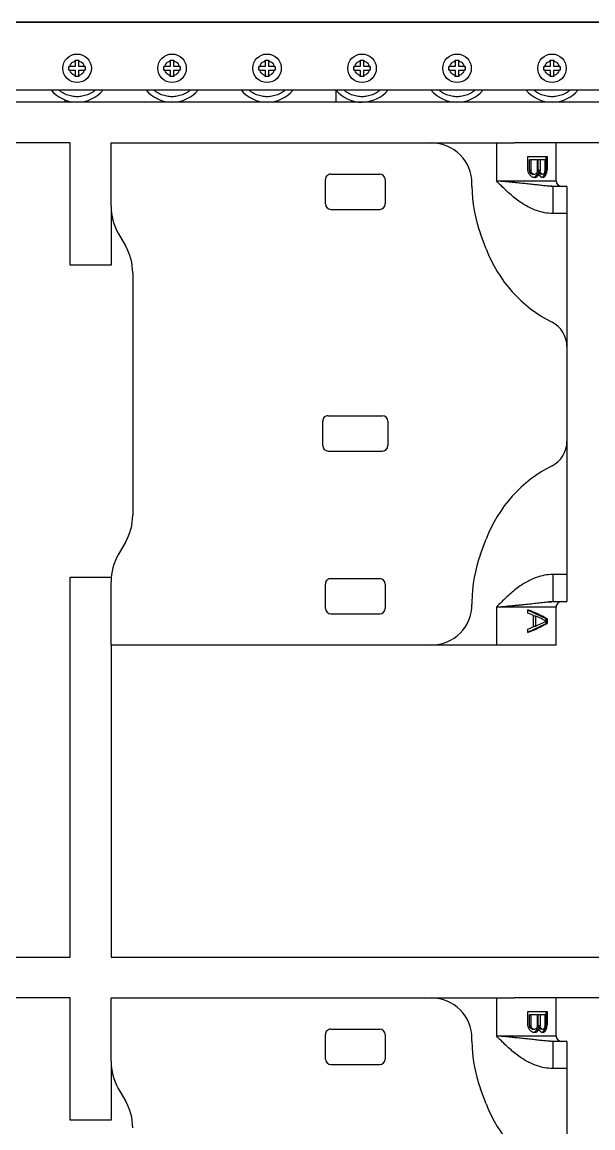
# Model space of a CAD drawing. Header units: millimetres. Extents: x 914 to 910632, y -176 to 682692.
# Drawn here: x 2388.33 to 2391.65, y 1809.7 to 1816.12 of the extents above; entities that cross this region are included whole.
import ezdxf

# ---------------------------------------------------------------- set-up
doc = ezdxf.new("R2010")
doc.units = ezdxf.units.MM
doc.layers.add('画图', color=3, linetype='Continuous', lineweight=30)

# ---------------------------------------------------------------- blocks, each defined once
blk = doc.blocks.new('SDHGSJH')
at = {"color": 7, "linetype": 'Continuous', "lineweight": 30}
for p, q in [((-1385, 28.21), (-1385, 77.21)), ((-1217, 47.21), (-1202, 47.21)), ((-1217, 25.5), (-1217, 47.21)), ((-1202, 47.21), (-1202, 2.21)), ((-1355.25, 41.22), (-1353.18, 35.7)), ((-1219.68, 35.5), (-1222.32, 40.07)), ((-1385, 28.21), (-1379.78, 28.21)), ((-1385, 18.21), (-1385, 28.21)), ((-1379.78, 18.21), (-1379.78, 28.21)), ((-1318, 15.71), (-1318, 24.71)), ((-1298, 26.71), (-1316, 26.71)), ((-1296, 24.71), (-1296, 15.71)), ((-1217, 25.5), (-1217, 2.21)), ((-1385, 18.21), (-1379.78, 18.21)), ((-1379.78, 18.4), (-1378.33, 18.15)), ((-1350, 18.15), (-1350, 17.21)), ((-1381, 16.21), (-1381, 2.21)), ((-1377.23, 13.25), (-1377.57, 13.25)), ((-1377.23, 13.25), (-1377.38, 12.21)), ((-1376.78, 14.09), (-1377.23, 13.25)), ((-1376.78, 14.09), (-1377.21, 14.09)), ((-1376.96, 12.42), (-1376.96, 8.46)), ((-1376.18, 14.71), (-1376.78, 14.09)), ((-1376.18, 14.71), (-1376.71, 14.71)), ((-1376.32, 14.92), (-1375.78, 14.92)), ((-1375.92, 13.67), (-1376.19, 13.67)), ((-1375.76, 14.91), (-1376.18, 14.71)), ((-1375.92, 13.67), (-1375.28, 13.67)), ((-1375.5, 13.46), (-1374.83, 13.46)), ((-1375.28, 13.67), (-1374.83, 13.46)), ((-1375.22, 13.05), (-1374.53, 13.05)), ((-1375.07, 8.46), (-1375.07, 12.42)), ((-1375.07, 12.42), (-1374.38, 12.42)), ((-1374.83, 13.46), (-1374.53, 13.05)), ((-1374.63, 13.67), (-1374.48, 14.09)), ((-1374.63, 13.67), (-1373.92, 13.67)), ((-1374.53, 13.05), (-1374.38, 12.42)), ((-1373.77, 14.09), (-1374.48, 14.09)), ((-1374.38, 12.42), (-1374.38, 8.46)), ((-1374.18, 12.42), (-1374.18, 8.46)), ((-1373.77, 14.09), (-1373.92, 13.67)), ((-1373.17, 14.71), (-1373.86, 14.71)), ((-1373.17, 14.71), (-1373.77, 14.09)), ((-1373.39, 14.92), (-1372.56, 14.92)), ((-1372.73, 13.67), (-1373.22, 13.67)), ((-1372.72, 14.92), (-1373.17, 14.71)), ((-1372.12, 13.67), (-1372.73, 13.67)), ((-1372.22, 13.46), (-1371.67, 13.46)), ((-1372.12, 13.67), (-1371.67, 13.46)), ((-1371.87, 13.05), (-1371.37, 13.05)), ((-1371.7, 8.46), (-1371.7, 12.42)), ((-1371.7, 12.42), (-1371.22, 12.42)), ((-1371.67, 13.46), (-1371.37, 13.05)), ((-1371.37, 13.05), (-1371.22, 12.42)), ((-1371.22, 12.42), (-1371.22, 8.46)), ((-1359, 2.21), (-1359, 16.21)), ((-1298, 13.71), (-1316, 13.71)), ((-1377.68, 7.21), (-1377.68, 12.21)), ((-1377.38, 12.21), (-1377.68, 12.21)), ((-1377.38, 12.21), (-1377.38, 7.21)), ((-1376.96, 8.46), (-1375.07, 8.46)), ((-1375.07, 8.46), (-1374.38, 8.46)), ((-1374.18, 8.46), (-1371.7, 8.46)), ((-1371.7, 8.46), (-1371.22, 8.46)), ((-1370.61, 12.21), (-1370.61, 7.21)), ((-1370.61, 7.21), (-1377.68, 7.21)), ((-1427, 2.21), (-1365.56, 2.21)), ((-1359, 2.21), (-1365.56, 2.21)), ((-1335, 2.21), (-1359, 2.21)), ((-1217, 2.21), (-1335, 2.21)), ((-1202, 2.21), (-1140.56, 2.21)), ((-1217, -12.79), (-1427, -12.79)), ((-1217, -127.79), (-1217, -12.79)), ((-992, -12.79), (-1202, -12.79)), ((-1202, -12.79), (-1202, -152.79)), ((-1381, -127.79), (-1381, -141.79)), ((-1381, -127.79), (-1359, -127.79)), ((-1359, -141.79), (-1359, -127.79)), ((-1359, -127.79), (-1335, -127.79)), ((-1335, -127.79), (-1217, -127.79)), ((-1217, -127.79), (-1217, -151.07)), ((-1370.61, -132.6), (-1377.38, -135.79)), ((-1370.61, -132.45), (-1370.61, -133.7)), ((-1377.68, -137.45), (-1377.68, -135.79)), ((-1377.68, -135.79), (-1377.38, -135.79)), ((-1377.38, -137.45), (-1377.68, -137.45)), ((-1377.38, -135.79), (-1377.38, -137.45)), ((-1377.38, -137.45), (-1370.61, -140.65)), ((-1373.39, -138.5), (-1373.39, -134.75)), ((-1372.73, -134.75), (-1373.39, -134.75)), ((-1373.39, -138.5), (-1372.73, -138.5)), ((-1372.73, -134.54), (-1372.73, -138.7)), ((-1370.61, -139.54), (-1370.61, -140.79)), ((-1318, -150.29), (-1318, -141.29)), ((-1298, -139.29), (-1316, -139.29)), ((-1296, -141.29), (-1296, -150.29)), ((-1379.78, -143.79), (-1385, -143.79)), ((-1385, -153.79), (-1385, -143.79)), ((-1378.33, -143.73), (-1379.78, -143.98)), ((-1379.78, -153.79), (-1379.78, -143.79)), ((-1378.38, -143.71), (-1379.46, -143.77)), ((-1350, -143.72), (-1350, -142.79)), ((-1385, -153.79), (-1379.78, -153.79)), ((-1385, -202.79), (-1385, -153.79)), ((-1298, -152.29), (-1316, -152.29)), ((-1202, -152.79), (-1217, -152.79)), ((-1353.18, -161.28), (-1355.25, -166.8)), ((-1222.32, -165.65), (-1219.68, -161.07)), ((-1225, -264.93), (-1225, -175.65)), ((-1297, -199.29), (-1317, -199.29)), ((-1385, -237.79), (-1385, -202.79)), ((-1319, -210.29), (-1319, -201.29)), ((-1295, -201.29), (-1295, -210.29)), ((-1297, -212.29), (-1317, -212.29)), ((-1385, -286.79), (-1385, -237.79)), ((-1217, -289.5), (-1217, -267.79)), ((-1217, -267.79), (-1202, -267.79)), ((-1202, -267.79), (-1202, -312.79)), ((-1355.25, -273.78), (-1353.18, -279.3)), ((-1219.68, -279.5), (-1222.32, -274.93)), ((-1385, -286.79), (-1379.78, -286.79)), ((-1385, -296.79), (-1385, -286.79)), ((-1379.78, -296.79), (-1379.78, -286.79)), ((-1298, -288.29), (-1316, -288.29)), ((-1318, -299.29), (-1318, -290.29)), ((-1296, -290.29), (-1296, -299.29)), ((-1217, -289.5), (-1217, -312.79)), ((-1385, -296.79), (-1379.78, -296.79)), ((-1379.78, -296.6), (-1378.33, -296.85)), ((-1350, -296.85), (-1350, -297.79)), ((-1381, -298.79), (-1381, -312.79)), ((-1376.78, -300.91), (-1377.23, -301.75)), ((-1376.78, -300.91), (-1377.21, -300.91)), ((-1376.18, -300.29), (-1376.78, -300.91)), ((-1376.18, -300.29), (-1376.71, -300.29)), ((-1376.32, -300.08), (-1375.78, -300.08)), ((-1375.92, -301.33), (-1376.19, -301.33)), ((-1375.76, -300.09), (-1376.18, -300.29)), ((-1375.92, -301.33), (-1375.28, -301.33)), ((-1375.28, -301.33), (-1374.83, -301.54)), ((-1374.63, -301.33), (-1374.48, -300.91)), ((-1374.63, -301.33), (-1373.92, -301.33)), ((-1373.77, -300.91), (-1374.48, -300.91)), ((-1373.77, -300.91), (-1373.92, -301.33)), ((-1373.17, -300.29), (-1373.86, -300.29)), ((-1373.17, -300.29), (-1373.77, -300.91)), ((-1373.39, -300.08), (-1372.56, -300.08)), ((-1372.73, -301.33), (-1373.22, -301.33)), ((-1372.72, -300.08), (-1373.17, -300.29)), ((-1372.12, -301.33), (-1372.73, -301.33)), ((-1372.12, -301.33), (-1371.67, -301.54)), ((-1359, -312.79), (-1359, -298.79)), ((-1298, -301.29), (-1316, -301.29)), ((-1377.68, -307.79), (-1377.68, -302.79)), ((-1377.38, -302.79), (-1377.68, -302.79)), ((-1377.23, -301.75), (-1377.57, -301.75)), ((-1377.23, -301.75), (-1377.38, -302.79)), ((-1377.38, -302.79), (-1377.38, -307.79)), ((-1376.96, -302.58), (-1376.96, -306.54)), ((-1375.5, -301.54), (-1374.83, -301.54)), ((-1375.22, -301.95), (-1374.53, -301.95)), ((-1375.07, -306.54), (-1375.07, -302.58)), ((-1375.07, -302.58), (-1374.38, -302.58)), ((-1374.83, -301.54), (-1374.53, -301.95)), ((-1374.53, -301.95), (-1374.38, -302.58)), ((-1374.38, -302.58), (-1374.38, -306.54)), ((-1374.18, -302.58), (-1374.18, -306.54)), ((-1372.22, -301.54), (-1371.67, -301.54)), ((-1371.87, -301.95), (-1371.37, -301.95)), ((-1371.7, -306.54), (-1371.7, -302.58)), ((-1371.7, -302.58), (-1371.22, -302.58)), ((-1371.67, -301.54), (-1371.37, -301.95)), ((-1371.37, -301.95), (-1371.22, -302.58)), ((-1371.22, -302.58), (-1371.22, -306.54)), ((-1370.61, -302.79), (-1370.61, -307.79)), ((-1370.61, -307.79), (-1377.68, -307.79)), ((-1376.96, -306.54), (-1375.07, -306.54)), ((-1375.07, -306.54), (-1374.38, -306.54)), ((-1374.18, -306.54), (-1371.7, -306.54)), ((-1371.7, -306.54), (-1371.22, -306.54)), ((-1427, -312.79), (-1365.56, -312.79)), ((-1359, -312.79), (-1365.56, -312.79)), ((-1335, -312.79), (-1359, -312.79)), ((-1217, -312.79), (-1335, -312.79)), ((-1202, -312.79), (-1140.56, -312.79)), ((-1657, -327.79), (-987, -327.79)), ((-1300, -327.79), (-1300, -332.16)), ((-1200, -328.63), (-1200, -327.79)), ((-1016, -332.29), (-1819.5, -332.29)), ((-1380.2, -337.63), (-1380.2, -337.29)), ((-1380.2, -337.29), (-1378.8, -337.29)), ((-1380.2, -337.63), (-1380.2, -339.59)), ((-1378.8, -337.29), (-1378.8, -337.63)), ((-1378.8, -339.59), (-1378.8, -337.63)), ((-1345.2, -337.63), (-1345.2, -337.29)), ((-1345.2, -337.29), (-1343.8, -337.29)), ((-1345.2, -337.63), (-1345.2, -339.59)), ((-1343.8, -337.29), (-1343.8, -337.63)), ((-1343.8, -339.59), (-1343.8, -337.63)), ((-1310.2, -337.63), (-1310.2, -337.29)), ((-1310.2, -337.29), (-1308.8, -337.29)), ((-1310.2, -337.63), (-1310.2, -339.59)), ((-1308.8, -337.29), (-1308.8, -337.63)), ((-1308.8, -339.59), (-1308.8, -337.63)), ((-1275.2, -337.63), (-1275.2, -337.29)), ((-1275.2, -337.29), (-1273.8, -337.29)), ((-1275.2, -337.63), (-1275.2, -339.59)), ((-1273.8, -337.29), (-1273.8, -337.63)), ((-1273.8, -339.59), (-1273.8, -337.63)), ((-1240.2, -337.63), (-1240.2, -337.29)), ((-1240.2, -337.29), (-1238.8, -337.29)), ((-1240.2, -337.63), (-1240.2, -339.59)), ((-1238.8, -337.29), (-1238.8, -337.63)), ((-1238.8, -339.59), (-1238.8, -337.63)), ((-1205.2, -337.63), (-1205.2, -337.29)), ((-1205.2, -337.29), (-1203.8, -337.29)), ((-1205.2, -337.63), (-1205.2, -339.59)), ((-1203.8, -337.29), (-1203.8, -337.63)), ((-1203.8, -339.59), (-1203.8, -337.63)), ((-1382.5, -339.59), (-1382.16, -339.59)), ((-1382.5, -340.99), (-1382.5, -339.59)), ((-1382.16, -340.99), (-1382.5, -340.99)), ((-1380.2, -339.59), (-1382.16, -339.59)), ((-1382.16, -340.99), (-1380.2, -340.99)), ((-1380.2, -340.99), (-1380.2, -342.95)), ((-1376.84, -339.59), (-1378.8, -339.59)), ((-1378.8, -342.95), (-1378.8, -340.99)), ((-1378.8, -340.99), (-1376.84, -340.99)), ((-1376.84, -339.59), (-1376.5, -339.59)), ((-1376.5, -340.99), (-1376.84, -340.99)), ((-1376.5, -339.59), (-1376.5, -340.99)), ((-1347.5, -339.59), (-1347.16, -339.59)), ((-1347.5, -340.99), (-1347.5, -339.59)), ((-1347.16, -340.99), (-1347.5, -340.99)), ((-1345.2, -339.59), (-1347.16, -339.59)), ((-1347.16, -340.99), (-1345.2, -340.99)), ((-1345.2, -340.99), (-1345.2, -342.95)), ((-1341.84, -339.59), (-1343.8, -339.59)), ((-1343.8, -342.95), (-1343.8, -340.99)), ((-1343.8, -340.99), (-1341.84, -340.99)), ((-1341.84, -339.59), (-1341.5, -339.59)), ((-1341.5, -340.99), (-1341.84, -340.99)), ((-1341.5, -339.59), (-1341.5, -340.99)), ((-1312.5, -339.59), (-1312.16, -339.59)), ((-1312.5, -340.99), (-1312.5, -339.59)), ((-1312.16, -340.99), (-1312.5, -340.99)), ((-1310.2, -339.59), (-1312.16, -339.59)), ((-1312.16, -340.99), (-1310.2, -340.99)), ((-1310.2, -340.99), (-1310.2, -342.95)), ((-1306.84, -339.59), (-1308.8, -339.59)), ((-1308.8, -342.95), (-1308.8, -340.99)), ((-1308.8, -340.99), (-1306.84, -340.99)), ((-1306.84, -339.59), (-1306.5, -339.59)), ((-1306.5, -340.99), (-1306.84, -340.99)), ((-1306.5, -339.59), (-1306.5, -340.99)), ((-1277.5, -339.59), (-1277.16, -339.59)), ((-1277.5, -340.99), (-1277.5, -339.59)), ((-1277.16, -340.99), (-1277.5, -340.99)), ((-1275.2, -339.59), (-1277.16, -339.59)), ((-1277.16, -340.99), (-1275.2, -340.99)), ((-1275.2, -340.99), (-1275.2, -342.95)), ((-1271.84, -339.59), (-1273.8, -339.59)), ((-1273.8, -342.95), (-1273.8, -340.99)), ((-1273.8, -340.99), (-1271.84, -340.99)), ((-1271.84, -339.59), (-1271.5, -339.59)), ((-1271.5, -340.99), (-1271.84, -340.99)), ((-1271.5, -339.59), (-1271.5, -340.99)), ((-1242.5, -339.59), (-1242.16, -339.59)), ((-1242.5, -340.99), (-1242.5, -339.59)), ((-1242.16, -340.99), (-1242.5, -340.99)), ((-1240.2, -339.59), (-1242.16, -339.59)), ((-1242.16, -340.99), (-1240.2, -340.99)), ((-1240.2, -340.99), (-1240.2, -342.95)), ((-1236.84, -339.59), (-1238.8, -339.59)), ((-1238.8, -342.95), (-1238.8, -340.99)), ((-1238.8, -340.99), (-1236.84, -340.99)), ((-1236.84, -339.59), (-1236.5, -339.59)), ((-1236.5, -340.99), (-1236.84, -340.99)), ((-1236.5, -339.59), (-1236.5, -340.99)), ((-1207.5, -339.59), (-1207.16, -339.59)), ((-1207.5, -340.99), (-1207.5, -339.59)), ((-1207.16, -340.99), (-1207.5, -340.99)), ((-1205.2, -339.59), (-1207.16, -339.59)), ((-1207.16, -340.99), (-1205.2, -340.99)), ((-1205.2, -340.99), (-1205.2, -342.95)), ((-1201.84, -339.59), (-1203.8, -339.59)), ((-1203.8, -342.95), (-1203.8, -340.99)), ((-1203.8, -340.99), (-1201.84, -340.99)), ((-1201.84, -339.59), (-1201.5, -339.59)), ((-1201.5, -340.99), (-1201.84, -340.99)), ((-1201.5, -339.59), (-1201.5, -340.99)), ((-1380.2, -343.29), (-1380.2, -342.95)), ((-1378.8, -343.29), (-1380.2, -343.29)), ((-1378.8, -342.95), (-1378.8, -343.29)), ((-1345.2, -343.29), (-1345.2, -342.95)), ((-1343.8, -343.29), (-1345.2, -343.29)), ((-1343.8, -342.95), (-1343.8, -343.29)), ((-1310.2, -343.29), (-1310.2, -342.95)), ((-1308.8, -343.29), (-1310.2, -343.29)), ((-1308.8, -342.95), (-1308.8, -343.29)), ((-1275.2, -343.29), (-1275.2, -342.95)), ((-1273.8, -343.29), (-1275.2, -343.29)), ((-1273.8, -342.95), (-1273.8, -343.29)), ((-1240.2, -343.29), (-1240.2, -342.95)), ((-1238.8, -343.29), (-1240.2, -343.29)), ((-1238.8, -342.95), (-1238.8, -343.29)), ((-1205.2, -343.29), (-1205.2, -342.95)), ((-1203.8, -343.29), (-1205.2, -343.29)), ((-1203.8, -342.95), (-1203.8, -343.29)), ((-981.73, -357.29), (-1926, -357.29)), ((-1886, -357.29), (-1013, -357.29))]:
    blk.add_line(p, q, dxfattribs=at)
at = {"color": 8, "linetype": 'Continuous', "lineweight": 30}
for p, q in [((-1359, 16.21), (-1381, 16.21)), ((-1381, -141.79), (-1359, -141.79)), ((-1379.78, -143.79), (-1378.27, -143.72)), ((-1359, -298.79), (-1381, -298.79))]:
    blk.add_line(p, q, dxfattribs=at)
at = {"color": 7, "linetype": 'Continuous', "lineweight": 30}
for centre in [(-1379.5, -340.29), (-1344.5, -340.29), (-1309.5, -340.29), (-1274.5, -340.29), (-1239.5, -340.29), (-1204.5, -340.29)]:
    blk.add_circle(centre, 5.25, dxfattribs=at)
for centre, radius, start, end in [((-1402.07, 23.67), 50, 20.556, 63.1813), ((-1205, 50.07), 20, 180, 210), ((-1400, 18.15), 50, 0, 20.556), ((-1237, 25.5), 20, 0, 30), ((-1316, 24.71), 2, 90, 180), ((-1298, 24.71), 2, 0, 90), ((-1383, 16.21), 2, 0, 90), ((-1335, 17.21), 15, 180, 270), ((-1316, 15.71), 2, 180, 270), ((-1298, 15.71), 2, 270, 0), ((-1335, -142.79), 15, 90, 180), ((-1383, -141.79), 2, 270, 0), ((-1316, -141.29), 2, 90, 180), ((-1298, -141.29), 2, 0, 90), ((-1400, -143.72), 50, 339.444, 0), ((-1316, -150.29), 2, 180, 270), ((-1298, -150.29), 2, 270, 0), ((-1237, -151.07), 20, 330, 0), ((-1402.07, -149.24), 50, 296.8187, 339.444), ((-1205, -175.65), 20, 150, 180), ((-1375, -202.79), 10, 116.8187, 180), ((-1317, -201.29), 2, 90, 180), ((-1297, -201.29), 2, 0, 90), ((-1317, -210.29), 2, 180, 270), ((-1297, -210.29), 2, 270, 0), ((-1375, -237.79), 10, 180, 243.1813), ((-1402.07, -291.33), 50, 20.556, 63.1813), ((-1205, -264.93), 20, 180, 210), ((-1400, -296.85), 50, 0, 20.556), ((-1237, -289.5), 20, 0, 30), ((-1316, -290.29), 2, 90, 180), ((-1298, -290.29), 2, 0, 90), ((-1383, -298.79), 2, 0, 90), ((-1335, -297.79), 15, 180, 270), ((-1316, -299.29), 2, 180, 270), ((-1298, -299.29), 2, 270, 0), ((-1379.5, -340.29), 12.5, 39.7918, 140.2082), ((-1344.5, -340.29), 12.5, 39.7918, 140.2082), ((-1309.5, -340.29), 12.5, 40.5358, 140.2082), ((-1274.5, -340.29), 12.5, 39.7918, 140.2082), ((-1239.5, -340.29), 12.5, 39.7918, 140.2082), ((-1204.5, -340.29), 12.5, 39.7918, 140.2082)]:
    blk.add_arc(centre, radius, start, end, dxfattribs=at)
for centre, major_axis, ratio, start_param, end_param in [((-1359, 36.69), (-15.88, -107.68), 0.141419, 4.952593, 4.962513), ((-1359, 19.5), (-19.09, -27.72), 0.394462, 5.167401, 5.197033), ((-1359, 17.13), (-21.33, -13.87), 0.388181, 5.400959, 5.440213), ((-1359, 23.36), (-16.43, -64.52), 0.226815, 4.930336, 4.940141), ((-1359, 16.48), (-20.41, -19.81), 0.414084, 5.256307, 5.275871), ((-1359, 15.79), (-21.97, -5.34), 0.218533, 5.565909, 5.595193), ((-1359, 14.47), (-21.97, -5.34), 0.218533, 5.556172, 5.585418), ((-1359, 13.01), (-21.97, 5.34), 0.218533, 0.746457, 0.775559), ((-1359, 14.33), (-21.97, 5.34), 0.218533, 0.756165, 0.785246), ((-1359, 12.11), (-20.41, 19.81), 0.414084, 1.10467, 1.12404), ((-1359, 13.85), (-21.33, 13.87), 0.388181, 0.97948, 1.018189), ((-1359, 10.23), (16.43, -64.52), 0.226815, 4.611168, 4.620846), ((-1359, 13.46), (17.41, -42.73), 0.314774, 4.570346, 4.580018), ((-1359, 14.01), (-21.33, -13.87), 0.388181, 5.206955, 5.245653), ((-1359, 10.86), (-16.43, -64.52), 0.226815, 4.736221, 4.745896), ((-1359, 12.32), (-20.41, -19.81), 0.414084, 5.062395, 5.081756), ((-1359, 14.4), (-21.97, -5.34), 0.218533, 5.372125, 5.401189), ((-1359, 13.08), (-21.97, -5.34), 0.218533, 5.362425, 5.391506), ((-1359, 14.47), (-21.97, 5.34), 0.218533, 0.949912, 0.979159), ((-1359, 15.79), (-21.97, 5.34), 0.218533, 0.959649, 0.988933), ((-1359, 16.48), (-20.41, 19.81), 0.414084, 1.30827, 1.327833), ((-1359, 17.13), (-21.33, 13.87), 0.388181, 1.183167, 1.22242), ((-1359, 23.36), (16.43, -64.52), 0.226815, 4.814961, 4.824766), ((-1359, 19.5), (19.09, -27.72), 0.394462, 4.636825, 4.666457), ((-1359, 36.69), (15.88, -107.68), 0.141419, 4.910897, 4.920817), ((-1359, -134.12), (-21.97, -5.46), 0.222648, 5.213182, 5.671735), ((-1359, -135.34), (-21.97, -5.34), 0.218533, 5.215446, 5.333273), ((-1359, -139.12), (-21.97, 5.46), 0.222648, 0.611451, 1.070003), ((-1359, -135.27), (-21.97, -5.34), 0.218533, 5.372125, 5.634447), ((-1359, -137.98), (-21.97, 5.34), 0.218533, 0.648739, 0.91106), ((-1359, -137.91), (-21.97, 5.34), 0.218533, 0.949912, 1.067739), ((-1359, -295.5), (-19.09, -27.72), 0.394462, 5.167401, 5.197033), ((-1359, -297.87), (-21.33, -13.87), 0.388181, 5.400959, 5.440213), ((-1359, -299.21), (-21.97, -5.34), 0.218533, 5.565909, 5.595193), ((-1359, -300.53), (-21.97, -5.34), 0.218533, 5.556172, 5.585418), ((-1359, -301.99), (-21.97, 5.34), 0.218533, 0.746457, 0.775559), ((-1359, -300.67), (-21.97, 5.34), 0.218533, 0.756165, 0.785246), ((-1359, -301.15), (-21.33, 13.87), 0.388181, 0.97948, 1.018189), ((-1359, -301.54), (17.41, -42.73), 0.314774, 4.570346, 4.580018), ((-1359, -300.99), (-21.33, -13.87), 0.388181, 5.206955, 5.245653), ((-1359, -300.6), (-21.97, -5.34), 0.218533, 5.372125, 5.401189), ((-1359, -301.92), (-21.97, -5.34), 0.218533, 5.362425, 5.391506), ((-1359, -300.53), (-21.97, 5.34), 0.218533, 0.949912, 0.979159), ((-1359, -299.21), (-21.97, 5.34), 0.218533, 0.959649, 0.988933), ((-1359, -297.87), (-21.33, 13.87), 0.388181, 1.183167, 1.22242), ((-1359, -295.5), (19.09, -27.72), 0.394462, 4.636825, 4.666457), ((-1359, -278.31), (-15.88, -107.68), 0.141419, 4.952593, 4.962513), ((-1359, -291.64), (-16.43, -64.52), 0.226815, 4.930336, 4.940141), ((-1359, -298.52), (-20.41, -19.81), 0.414084, 5.256307, 5.275871), ((-1359, -302.89), (-20.41, 19.81), 0.414084, 1.10467, 1.12404), ((-1359, -304.77), (16.43, -64.52), 0.226815, 4.611168, 4.620846), ((-1359, -304.14), (-16.43, -64.52), 0.226815, 4.736221, 4.745896), ((-1359, -302.68), (-20.41, -19.81), 0.414084, 5.062395, 5.081756), ((-1359, -298.52), (-20.41, 19.81), 0.414084, 1.30827, 1.327833), ((-1359, -291.64), (16.43, -64.52), 0.226815, 4.814961, 4.824766), ((-1359, -278.31), (15.88, -107.68), 0.141419, 4.910897, 4.920817)]:
    blk.add_ellipse(centre, major_axis=major_axis, ratio=ratio, start_param=start_param, end_param=end_param, dxfattribs=at)
for points, knots in [([(-1379.78, 28.21), (-1378.76, 28.15), (-1376.7, 28.04), (-1374.08, 27.29), (-1371.88, 26.4), (-1370.05, 25.46), (-1368.17, 24.3), (-1366.27, 22.92), (-1364.38, 21.37), (-1362.58, 19.74), (-1360.8, 18.01), (-1359.62, 16.83), (-1359, 16.21)], [0, 0, 0, 0, 0.124884, 0.2498077, 0.3295782, 0.4127365, 0.4998447, 0.5989025, 0.6978838, 0.796583, 0.8941531, 1, 1, 1, 1]), ([(-1379.78, 18.21), (-1379.23, 18.19), (-1378.1, 18.16), (-1376.36, 17.97), (-1374.55, 17.77), (-1372.58, 17.54), (-1370.87, 17.36), (-1369.45, 17.21), (-1368.43, 17.1), (-1367.33, 16.99), (-1366.13, 16.87), (-1364.5, 16.72), (-1362.13, 16.5), (-1360.15, 16.32), (-1359, 16.21)], [0, 0, 0, 0, 0.097751, 0.19731, 0.294105, 0.391164, 0.500035, 0.543943, 0.590906, 0.640921, 0.693979, 0.750091, 0.854593, 1, 1, 1, 1]), ([(-1379.78, -153.79), (-1378.76, -153.73), (-1376.7, -153.62), (-1374.08, -152.87), (-1371.88, -151.97), (-1370.05, -151.03), (-1368.17, -149.87), (-1366.27, -148.5), (-1364.38, -146.94), (-1362.58, -145.31), (-1360.8, -143.59), (-1359.62, -142.4), (-1359, -141.79)], [0, 0, 0, 0, 0.124884, 0.2498077, 0.3295782, 0.4127364, 0.4998447, 0.5989024, 0.6978837, 0.7965797, 0.8941531, 1, 1, 1, 1]), ([(-1379.78, -286.79), (-1378.76, -286.85), (-1376.7, -286.96), (-1374.08, -287.71), (-1371.88, -288.6), (-1370.05, -289.54), (-1368.17, -290.7), (-1366.27, -292.08), (-1364.38, -293.63), (-1362.58, -295.26), (-1360.8, -296.99), (-1359.62, -298.17), (-1359, -298.79)], [0, 0, 0, 0, 0.1248837, 0.2498084, 0.3295769, 0.412735, 0.4998456, 0.5989031, 0.6978811, 0.7965801, 0.8941534, 1, 1, 1, 1]), ([(-1379.78, -296.79), (-1379.23, -296.81), (-1378.1, -296.84), (-1376.36, -297.03), (-1374.55, -297.23), (-1372.58, -297.46), (-1370.87, -297.64), (-1369.45, -297.79), (-1368.43, -297.9), (-1367.33, -298.01), (-1366.13, -298.13), (-1364.5, -298.28), (-1362.13, -298.5), (-1360.15, -298.68), (-1359, -298.79)], [0, 0, 0, 0, 0.097751, 0.197309, 0.294104, 0.391164, 0.500035, 0.543944, 0.590906, 0.640921, 0.693979, 0.750091, 0.854593, 1, 1, 1, 1]), ([(-1382.16, -339.59), (-1382.08, -339.36), (-1381.92, -338.9), (-1381.47, -338.32), (-1380.88, -337.86), (-1380.43, -337.71), (-1380.2, -337.63)], [0, 0, 0, 0, 0.2456084, 0.4999949, 0.7544141, 1, 1, 1, 1]), ([(-1378.8, -337.63), (-1378.57, -337.71), (-1378.12, -337.86), (-1377.53, -338.32), (-1377.08, -338.9), (-1376.92, -339.36), (-1376.84, -339.59)], [0, 0, 0, 0, 0.2455859, 0.5000051, 0.7543916, 1, 1, 1, 1]), ([(-1347.16, -339.59), (-1347.08, -339.36), (-1346.92, -338.9), (-1346.47, -338.32), (-1345.88, -337.86), (-1345.43, -337.71), (-1345.2, -337.63)], [0, 0, 0, 0, 0.245619, 0.5, 0.754381, 1, 1, 1, 1]), ([(-1343.8, -337.63), (-1343.57, -337.71), (-1343.12, -337.86), (-1342.53, -338.32), (-1342.08, -338.9), (-1341.92, -339.36), (-1341.84, -339.59)], [0, 0, 0, 0, 0.245582, 0.4999973, 0.7543798, 1, 1, 1, 1]), ([(-1312.16, -339.59), (-1312.08, -339.36), (-1311.92, -338.9), (-1311.47, -338.32), (-1310.88, -337.86), (-1310.43, -337.71), (-1310.2, -337.63)], [0, 0, 0, 0, 0.2456202, 0.5000027, 0.754418, 1, 1, 1, 1]), ([(-1308.8, -337.63), (-1308.57, -337.71), (-1308.12, -337.86), (-1307.53, -338.32), (-1307.08, -338.9), (-1306.92, -339.36), (-1306.84, -339.59)], [0, 0, 0, 0, 0.245582, 0.4999973, 0.7543798, 1, 1, 1, 1]), ([(-1277.16, -339.59), (-1277.08, -339.36), (-1276.92, -338.9), (-1276.47, -338.32), (-1275.88, -337.86), (-1275.43, -337.71), (-1275.2, -337.63)], [0, 0, 0, 0, 0.2456084, 0.4999949, 0.7544141, 1, 1, 1, 1]), ([(-1273.8, -337.63), (-1273.57, -337.71), (-1273.12, -337.86), (-1272.53, -338.32), (-1272.08, -338.9), (-1271.92, -339.36), (-1271.84, -339.59)], [0, 0, 0, 0, 0.245619, 0.5, 0.754381, 1, 1, 1, 1]), ([(-1242.16, -339.59), (-1242.08, -339.36), (-1241.92, -338.9), (-1241.47, -338.32), (-1240.88, -337.86), (-1240.43, -337.71), (-1240.2, -337.63)], [0, 0, 0, 0, 0.245619, 0.5, 0.754381, 1, 1, 1, 1]), ([(-1238.8, -337.63), (-1238.57, -337.71), (-1238.12, -337.86), (-1237.53, -338.32), (-1237.08, -338.9), (-1236.92, -339.36), (-1236.84, -339.59)], [0, 0, 0, 0, 0.2455859, 0.5000051, 0.7543916, 1, 1, 1, 1]), ([(-1207.16, -339.59), (-1207.08, -339.36), (-1206.92, -338.9), (-1206.47, -338.32), (-1205.88, -337.86), (-1205.43, -337.71), (-1205.2, -337.63)], [0, 0, 0, 0, 0.2456202, 0.5000027, 0.754418, 1, 1, 1, 1]), ([(-1203.8, -337.63), (-1203.57, -337.71), (-1203.12, -337.86), (-1202.53, -338.32), (-1202.08, -338.9), (-1201.92, -339.36), (-1201.84, -339.59)], [0, 0, 0, 0, 0.245582, 0.4999973, 0.7543798, 1, 1, 1, 1]), ([(-1380.2, -342.95), (-1380.43, -342.87), (-1380.88, -342.71), (-1381.47, -342.25), (-1381.92, -341.67), (-1382.08, -341.21), (-1382.16, -340.99)], [0, 0, 0, 0, 0.2455872, 0.5000078, 0.7544284, 1, 1, 1, 1]), ([(-1376.84, -340.99), (-1376.92, -341.21), (-1377.08, -341.67), (-1377.53, -342.25), (-1378.12, -342.71), (-1378.57, -342.87), (-1378.8, -342.95)], [0, 0, 0, 0, 0.245572, 0.499992, 0.754413, 1, 1, 1, 1]), ([(-1345.2, -342.95), (-1345.43, -342.87), (-1345.88, -342.71), (-1346.47, -342.25), (-1346.92, -341.67), (-1347.08, -341.21), (-1347.16, -340.99)], [0, 0, 0, 0, 0.2456202, 0.5000027, 0.754418, 1, 1, 1, 1]), ([(-1341.84, -340.99), (-1341.92, -341.21), (-1342.08, -341.67), (-1342.53, -342.25), (-1343.12, -342.71), (-1343.57, -342.87), (-1343.8, -342.95)], [0, 0, 0, 0, 0.245583, 0.5, 0.754417, 1, 1, 1, 1]), ([(-1310.2, -342.95), (-1310.43, -342.87), (-1310.88, -342.71), (-1311.47, -342.25), (-1311.92, -341.67), (-1312.08, -341.21), (-1312.16, -340.99)], [0, 0, 0, 0, 0.245583, 0.5, 0.754417, 1, 1, 1, 1]), ([(-1306.84, -340.99), (-1306.92, -341.21), (-1307.08, -341.67), (-1307.53, -342.25), (-1308.12, -342.71), (-1308.57, -342.87), (-1308.8, -342.95)], [0, 0, 0, 0, 0.245583, 0.5, 0.754417, 1, 1, 1, 1]), ([(-1275.2, -342.95), (-1275.43, -342.87), (-1275.88, -342.71), (-1276.47, -342.25), (-1276.92, -341.67), (-1277.08, -341.21), (-1277.16, -340.99)], [0, 0, 0, 0, 0.2455872, 0.5000078, 0.7544284, 1, 1, 1, 1]), ([(-1271.84, -340.99), (-1271.92, -341.21), (-1272.08, -341.67), (-1272.53, -342.25), (-1273.12, -342.71), (-1273.57, -342.87), (-1273.8, -342.95)], [0, 0, 0, 0, 0.245582, 0.4999973, 0.7543798, 1, 1, 1, 1]), ([(-1240.2, -342.95), (-1240.43, -342.87), (-1240.88, -342.71), (-1241.47, -342.25), (-1241.92, -341.67), (-1242.08, -341.21), (-1242.16, -340.99)], [0, 0, 0, 0, 0.2456202, 0.5000027, 0.754418, 1, 1, 1, 1]), ([(-1236.84, -340.99), (-1236.92, -341.21), (-1237.08, -341.67), (-1237.53, -342.25), (-1238.12, -342.71), (-1238.57, -342.87), (-1238.8, -342.95)], [0, 0, 0, 0, 0.245572, 0.499992, 0.754413, 1, 1, 1, 1]), ([(-1205.2, -342.95), (-1205.43, -342.87), (-1205.88, -342.71), (-1206.47, -342.25), (-1206.92, -341.67), (-1207.08, -341.21), (-1207.16, -340.99)], [0, 0, 0, 0, 0.245583, 0.5, 0.754417, 1, 1, 1, 1]), ([(-1201.84, -340.99), (-1201.92, -341.21), (-1202.08, -341.67), (-1202.53, -342.25), (-1203.12, -342.71), (-1203.57, -342.87), (-1203.8, -342.95)], [0, 0, 0, 0, 0.245583, 0.5, 0.754417, 1, 1, 1, 1])]:
    blk.add_open_spline(points, degree=3, knots=knots, dxfattribs=at)
at = {"color": 8, "linetype": 'Continuous', "lineweight": 30}
for points, knots in [([(-1359, -141.79), (-1359.62, -141.84), (-1360.77, -141.95), (-1362.36, -142.09), (-1363.7, -142.22), (-1365.05, -142.35), (-1366.43, -142.48), (-1367.88, -142.62), (-1369.19, -142.76), (-1370.97, -142.94), (-1373.05, -143.17), (-1375.44, -143.44), (-1377.16, -143.65), (-1378.13, -143.7), (-1378.38, -143.71)], [0, 0, 0, 0, 0.084723, 0.158309, 0.220753, 0.272048, 0.347834, 0.41844, 0.483867, 0.544107, 0.690142, 0.816086, 0.952101, 1, 1, 1, 1]), ([(-1386.22, -332.29), (-1385.9, -332.01), (-1385.05, -331.28), (-1383.41, -330.48), (-1381.46, -329.91), (-1379.5, -329.73), (-1377.54, -329.91), (-1375.59, -330.48), (-1373.95, -331.28), (-1373.1, -332.01), (-1372.78, -332.29)], [0, 0, 0, 0, 0.0854066, 0.2300728, 0.3689584, 0.5000041, 0.6310416, 0.7699272, 0.9145934, 1, 1, 1, 1]), ([(-1351.22, -332.29), (-1350.9, -332.01), (-1350.05, -331.28), (-1348.41, -330.48), (-1346.46, -329.91), (-1344.5, -329.73), (-1342.54, -329.91), (-1340.59, -330.48), (-1338.95, -331.28), (-1338.1, -332.01), (-1337.78, -332.29)], [0, 0, 0, 0, 0.0854066, 0.2300727, 0.3689582, 0.5000038, 0.6310412, 0.7699345, 0.9145934, 1, 1, 1, 1]), ([(-1316.22, -332.29), (-1315.9, -332.01), (-1315.05, -331.28), (-1313.41, -330.48), (-1311.46, -329.91), (-1309.5, -329.73), (-1307.54, -329.91), (-1305.59, -330.48), (-1303.95, -331.28), (-1303.1, -332.01), (-1302.78, -332.29)], [0, 0, 0, 0, 0.085407, 0.230066, 0.368959, 0.499996, 0.631034, 0.769927, 0.914593, 1, 1, 1, 1]), ([(-1281.22, -332.29), (-1280.9, -332.01), (-1280.05, -331.28), (-1278.41, -330.48), (-1276.46, -329.91), (-1274.5, -329.73), (-1272.54, -329.91), (-1270.59, -330.48), (-1268.95, -331.28), (-1268.1, -332.01), (-1267.78, -332.29)], [0, 0, 0, 0, 0.085407, 0.230065, 0.368959, 0.499996, 0.631042, 0.769927, 0.914593, 1, 1, 1, 1]), ([(-1246.22, -332.29), (-1245.9, -332.01), (-1245.05, -331.28), (-1243.41, -330.48), (-1241.46, -329.91), (-1239.5, -329.73), (-1237.54, -329.91), (-1235.59, -330.48), (-1233.95, -331.28), (-1233.1, -332.01), (-1232.78, -332.29)], [0, 0, 0, 0, 0.0854066, 0.2300727, 0.3689582, 0.5000038, 0.6310412, 0.7699345, 0.9145934, 1, 1, 1, 1]), ([(-1211.22, -332.29), (-1210.9, -332.01), (-1210.05, -331.28), (-1208.41, -330.48), (-1206.46, -329.91), (-1204.5, -329.73), (-1202.54, -329.91), (-1200.59, -330.48), (-1198.95, -331.28), (-1198.1, -332.01), (-1197.78, -332.29)], [0, 0, 0, 0, 0.0854066, 0.2300728, 0.3689661, 0.5000036, 0.6310411, 0.7699345, 0.9145934, 1, 1, 1, 1])]:
    blk.add_open_spline(points, degree=3, knots=knots, dxfattribs=at)

msp = doc.modelspace()

# ---------------------------------------------------------------- block references
at = {"layer": '画图', "color": 4, "xscale": 0.01575, "yscale": 0.01575, "zscale": 0.01575, "rotation": 180}
msp.add_blockref('SDHGSJH', (2369.6829, 1810.4924), dxfattribs=at)

doc.saveas('drawing.dxf')
